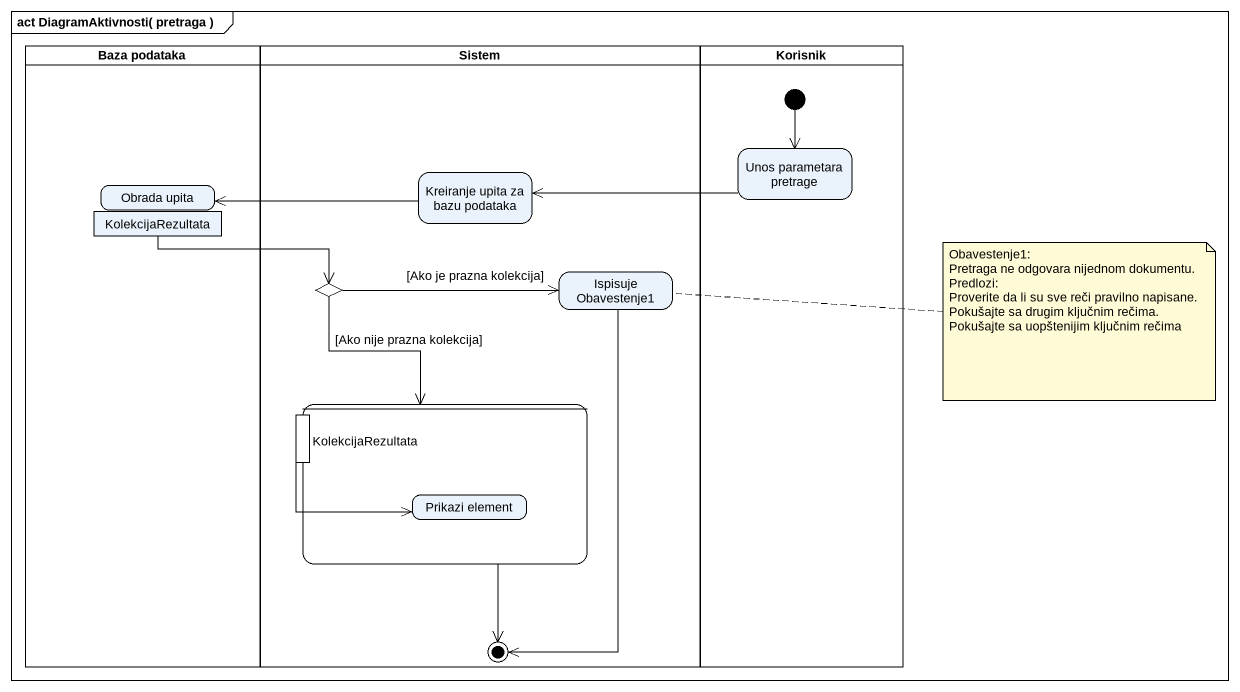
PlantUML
@startuml
mainframe act DiagramAktivnosti( pretraga )
hide empty description
state "Baza podataka" as Baza_podataka <<partition>> {
  state "Obrada upita" as Obrada_upita
  state KolekcijaRezultata <<object>>
}
state Sistem <<partition>> {
  state "Kreiranje upita za bazu podataka" as Kreiranje_upita_za_bazu
  state choice1 <<choice>>
  state "Ispisuje Obavestenje1" as Ispisuje_Obavestenje1
  state " " as state1 {
    state "KolekcijaRezultata" as KolekcijaRezultata_2 <<outputPin>>
    state "Prikazi element" as Prikazi_element
  }
  Ispisuje_Obavestenje1 --> [*]
  state1 --> [*]
}
state Korisnik <<partition>> {
  state "Unos parametara pretrage" as Unos_parametara_pretrage
  [*] --> Unos_parametara_pretrage
}
Kreiranje_upita_za_bazu -left-> Obrada_upita
Unos_parametara_pretrage -left-> Kreiranje_upita_za_bazu
KolekcijaRezultata -right-> choice1
choice1 -right-> Ispisuje_Obavestenje1 : [Ako je prazna kolekcija]
choice1 --> state1 : [Ako nije prazna kolekcija]
KolekcijaRezultata_2 -right-> Prikazi_element
note right of Ispisuje_Obavestenje1
  Obavestenje1:
  Pretraga ne odgovara nijednom dokumentu.
  Predlozi:
  Proverite da li su sve reči pravilno napisane.
  Pokušajte sa drugim ključnim rečima.
  Pokušajte sa uopštenijim ključnim rečima
end note
@enduml
